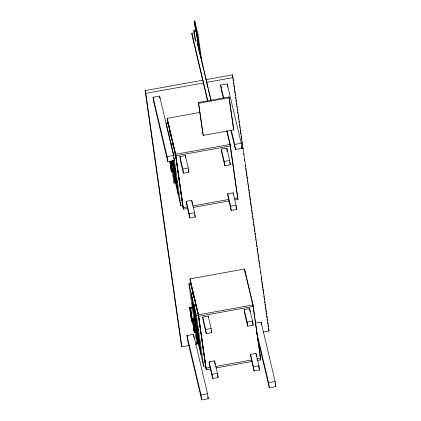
<?xml version="1.0" encoding="UTF-8"?>
<svg xmlns="http://www.w3.org/2000/svg" width="421" height="421" viewBox="0 0 421 421"><rect width="100%" height="100%" fill="white"/><g stroke="black" fill="none" stroke-linecap="round" stroke-linejoin="round"><path stroke-width="0.63" d="M195.433 30.265L194.139 21.166L194.791 21.05L198.059 34.864L201.664 60.208L201.07 57.698M195.26 40.179L193.892 30.58L196.07 30.186L199.133 50.767M193.892 30.58L194.218 31.959L196.397 31.57M207.685 101.329L192.197 35.817L191.839 33.28L194.565 32.791M194.139 21.166L197.407 34.98L198.059 34.864M188.971 345.515L181.867 346.799L181.214 344.036L145.145 90.599L202.638 80.232M205.869 79.648L232.355 74.87L233.008 77.632L269.072 331.069L263.262 332.116M145.145 90.599L145.798 93.362L203.29 82.995M206.522 82.411L233.008 77.632M153.06 97.251L159.601 96.072L173.647 155.475L167.105 156.654L153.06 97.251L153.781 102.319L167.826 161.722L174.368 160.543L173.61 157.349M223.33 98.435L221.367 90.131L220.646 85.063L227.187 83.884L241.228 143.282L241.949 148.35L235.407 149.529L230.882 130.368M198.449 102.477L228.971 96.972L229.166 97.804L233.734 129.905L203.211 135.409L198.449 102.477L203.211 135.409M198.644 103.308L229.166 97.804M167.847 123.121L167.169 118.359L199.87 112.46M168.411 125.49L168.042 122.89L166.079 123.242L168.363 132.915L170.326 132.562L170.81 135.957M170.931 135.894L170.652 133.941L168.689 134.294L170.979 143.966L172.936 143.614L173.42 147.008M173.263 144.992L171.305 145.345L173.589 155.017L180.804 205.706L182.767 205.348L175.552 154.665L173.589 155.017M167.169 118.359L175.657 154.275L230.161 144.445L237.976 199.359L234.771 199.933M231.366 130.41L234.686 144.461L241.228 143.282M179.893 156.544L185.345 155.565L188.282 167.995L188.887 172.221L183.435 173.205L180.493 160.769L179.893 156.544L182.835 168.979L183.435 173.205M221.32 149.076L226.766 148.092L229.708 160.522L230.308 164.748L224.856 165.732L221.92 153.297L221.32 149.076L224.256 161.506L224.856 165.732M177.073 182.461L176.815 181.093L174.631 181.488L174.794 182.177L176.978 181.783L177.073 182.461L174.02 183.009L171.978 169.142L175.031 168.589L175.294 169.958L173.11 170.352M173.11 170.237L174.199 170.042L174.457 171.41L173.368 171.605M182.835 168.979L188.282 167.995M224.256 161.506L229.708 160.522M172.726 171.026L174.362 170.731L174.457 171.41M169.816 161.227L171.405 171.957L172.278 171.8L170.763 161.132M186.266 201.317L191.718 200.338L194.655 212.768L195.255 216.994L189.808 217.978L186.866 205.543L186.266 201.317L189.203 213.752L189.808 217.978M227.687 193.849L233.139 192.865L236.081 205.295L236.681 209.521L231.229 210.505L228.293 198.07L227.687 193.849L230.629 206.279L231.229 210.505M187.745 206.858L183.256 207.669L182.661 205.148M192.876 205.932L228.782 199.454M234.555 198.417L237.76 197.838L237.165 195.318M182.577 205.406L183.472 209.19L187.961 208.379M193.092 207.453L228.998 200.975M189.203 213.752L194.655 212.768M230.629 206.279L236.081 205.295M190.687 283.633L190.008 278.87L244.517 269.04L253.005 304.957L260.82 359.866L257.615 360.444M192.25 307.146L188.918 283.754L190.881 283.401L193.649 296.463M188.918 283.754L191.208 293.421L193.171 293.069M194.86 318.197L191.534 294.805L193.497 294.453L195.807 304.288M191.534 294.805L193.818 304.472L195.781 304.12M197.475 329.248L194.144 305.857L196.107 305.504L198.417 315.34M193.339 319.697L194.428 319.497L194.691 320.865L191.639 321.418L189.597 307.546L192.65 306.998L192.907 308.361L190.729 308.756M189.597 307.546L189.76 308.24L192.813 307.688M190.008 278.87L198.501 314.787L253.005 304.957M194.144 305.857L196.433 315.524L198.391 315.171L205.606 365.86L203.643 366.212L201.359 356.54L197.66 330.548M197.302 331.916L197.044 330.548L197.302 331.916L194.249 332.469L192.213 318.597L195.265 318.05L195.523 319.413L193.344 319.807M202.738 317.055L208.185 316.071L211.126 328.506L211.726 332.727L206.274 333.711L203.338 321.281L202.738 317.055L205.674 329.485L206.274 333.711M244.159 309.582L249.611 308.598L252.547 321.034L253.153 325.254L247.701 326.238L244.759 313.808L244.159 309.582L247.101 322.018L247.701 326.238M192.213 318.597L192.376 319.292L195.428 318.739M192.96 320.486L194.591 320.192M199.817 342.294L197.638 342.683L197.475 341.994L199.654 341.599L199.912 342.968L196.86 343.52L194.823 329.648L197.875 329.101L198.133 330.464L195.954 330.859M198.038 329.79L194.986 330.343L194.823 329.648M205.674 329.485L211.126 328.506M247.101 322.018L252.547 321.034M195.023 331.632L197.207 331.243M186.966 335.479L193.507 334.3L207.548 393.703L208.269 398.771L201.727 399.95L187.687 340.547L186.966 335.479L201.006 394.882L201.727 399.95M255.142 323.181L261.088 322.112L275.134 381.51L275.855 386.578L269.314 387.757L257.384 337.3M195.433 344.352L198.659 343.768M209.111 361.828L214.557 360.844L217.499 373.28L218.099 377.5L212.647 378.484L209.711 366.054L209.111 361.828L212.047 374.258L212.647 378.484M250.532 354.356L255.984 353.372L258.92 365.807L259.52 370.027L254.073 371.012L251.132 358.581L250.532 354.356L253.468 366.791L254.073 371.012M210.589 367.365L206.101 368.175L205.501 365.654M215.715 366.444L251.626 359.966M256.757 359.039L260.604 358.345L260.004 355.824M205.422 365.917L206.316 369.696L210.805 368.885M215.931 367.965L251.842 361.486M212.047 374.258L217.499 373.28M253.468 366.791L258.92 365.807M201.006 394.882L207.548 393.703M256.663 332.232L268.593 382.689L275.134 381.51M241.496 146.434L241.949 148.35M233.734 129.905L228.971 96.972M220.646 85.063L223.819 98.477M226.887 130.584L230.161 144.445M226.803 130.842L230.376 145.966L175.873 155.796L167.384 119.88M229.719 162.259L230.308 164.748M237.233 196.207L237.976 199.359M268.419 328.306L269.072 331.069M196.912 40.321L211.047 100.114M197.723 44.768L199.075 50.488M199.828 53.672L201.18 59.398M201.485 60.666L203.738 70.212M204.038 71.481L204.943 75.301M205.243 76.569L205.843 79.116M206.143 80.385L207.948 88.021M208.248 89.294L210.053 96.925M210.353 98.198L210.805 100.109M235.944 206.411L236.681 209.521M275.097 383.384L275.855 386.578M191.839 33.28L207.774 100.708M244.88 271.187L253.221 306.477L198.717 316.308L190.229 280.391M252.416 322.149L253.153 325.254M259.925 356.087L260.82 359.866M258.641 366.302L259.52 370.027M188.445 170.352L188.887 172.221M194.67 214.505L195.255 216.994M168.411 124.527L170.352 132.731M171.926 139.404L170.873 134.941L171.015 135.951M172.231 140.677L172.831 143.229M173.484 145.992L175.294 153.644M168.858 126.816L168.405 124.9L168.679 126.837M169.158 128.089L170.216 132.552M171.168 136.588L172.221 141.056M172.526 142.33L172.978 144.24M174.231 149.555L175.589 155.291M182.161 202.338L182.467 203.617L182.24 202.048M211.137 330.243L211.726 332.727M172.852 168.984L174.894 182.851M173.72 175.746L175.578 183.603L173.82 171.252M180.804 205.706L178.515 196.033L176.573 182.388M171.978 169.142L172.142 169.831L175.194 169.279L175.294 169.958M173.857 182.319L174.02 183.009M217.51 375.016L218.099 377.5M191.85 287.959L192.455 290.511M192.755 291.785L193.207 293.7M194.16 297.736L193.86 296.463L194.044 297.752M194.46 299.01L194.912 300.926M195.218 302.199L195.818 304.751M196.923 309.424L198.433 315.803M192.907 308.361L192.65 306.998M195.523 319.413L195.265 318.05M198.133 330.464L197.875 329.101M205.322 364.649L205.606 365.86M194.691 320.865L194.428 319.497M199.912 342.968L199.654 341.599M190.471 307.388L192.508 321.26M193.081 318.439L195.123 332.311M195.697 329.49L197.733 343.362M196.418 335.648L198.417 344.11L196.665 331.764M196.696 342.831L196.86 343.52M207.816 396.856L208.269 398.771M232.355 74.87L232.818 78.122M233.002 79.422L233.187 80.721M233.466 82.669L233.65 83.968M233.834 85.268L234.113 87.215M234.297 88.515L234.481 89.815M234.665 91.115L234.944 93.067M235.129 94.367L235.313 95.667M235.592 97.614L235.776 98.914M235.96 100.214L236.144 101.514M236.423 103.461L236.607 104.761M236.791 106.06L236.976 107.36M237.255 109.313L237.439 110.612M237.623 111.912L237.807 113.212M238.086 115.159L238.27 116.459M238.46 117.759L238.644 119.059M238.917 121.011L239.107 122.311M239.381 124.258L239.565 125.558M239.754 126.858L239.938 128.158M240.212 130.105L240.402 131.405M240.586 132.704L240.77 134.004M241.049 135.957L241.233 137.257M241.417 138.556L241.601 139.856M241.88 141.803L242.064 143.103M242.249 144.403L242.433 145.703M242.712 147.65L242.896 148.95M243.543 153.502L243.727 154.802M244.375 159.349L244.559 160.648M245.206 165.195L245.39 166.495M245.669 168.447L245.853 169.747M246.038 171.047L246.317 172.994M246.501 174.294L246.69 175.594M246.874 176.894L247.148 178.846M247.338 180.146L247.522 181.446M247.795 183.393L247.985 184.693M248.169 185.993L248.353 187.292M248.632 189.24L248.816 190.539M249 191.839L249.185 193.139M249.464 195.091L249.648 196.391M249.832 197.691L250.111 199.638M250.295 200.938L250.479 202.238M250.663 203.538L250.942 205.485M251.126 206.785L251.311 208.085M251.59 210.037L251.774 211.337M251.958 212.637L252.142 213.936M252.421 215.884L252.605 217.183M252.789 218.483L252.974 219.783M253.253 221.73L253.437 223.03M253.621 224.33L253.81 225.63M254.084 227.582L254.268 228.882M254.458 230.182L254.642 231.482M254.921 233.429L255.105 234.729M255.379 236.681L255.568 237.981M255.752 239.281L255.936 240.58M256.215 242.528L256.4 243.827M256.584 245.127L256.768 246.427M257.047 248.374L257.231 249.674M257.415 250.974L257.599 252.274M257.878 254.226L258.062 255.526M258.247 256.826L258.431 258.126M258.71 260.073L258.894 261.373M259.078 262.672L259.262 263.972M259.541 265.919L259.725 267.219M260.373 271.771L260.557 273.071M261.204 277.618L261.483 279.57M261.667 280.865L261.851 282.165M262.041 283.465L262.315 285.417M262.504 286.717L262.688 288.017M262.872 289.316L263.151 291.264M263.335 292.563L263.52 293.863M263.799 295.816L263.983 297.115M264.167 298.415L264.351 299.715M264.63 301.662L264.814 302.962M264.998 304.262L265.183 305.562M265.462 307.509L265.646 308.809M265.83 310.109L266.109 312.061M266.293 313.361L266.477 314.661M266.661 315.96L266.94 317.908M267.125 319.207L267.309 320.507M267.588 322.454L267.772 323.754M267.956 325.054L268.14 326.354M227.187 83.884L227.64 87.052M261.088 322.112L261.452 324.644M234.686 144.461L235.407 149.529M268.593 382.689L269.314 387.757M230.087 144.724L237.465 196.591M252.926 305.23L254.773 318.197M254.958 319.497L258.557 344.783M258.741 346.078L260.31 357.103M245.027 271.803L245.301 273.745M244.517 269.04L244.733 270.561M226.766 148.092L227.282 151.713M233.139 192.865L233.313 194.07M249.611 308.598L250.037 311.619M255.984 353.372L256.41 356.392M197.407 34.98L200.454 56.425M194.791 21.05L194.976 22.35M195.165 23.65L195.349 24.95M196.07 30.186L196.254 31.464M196.439 32.749L198.712 48.747M194.218 31.959L195.586 41.563M185.345 155.565L185.687 157.975M191.802 200.938L192.318 204.559M208.185 316.071L208.442 317.881M214.557 360.844L215.073 364.465M175.657 154.275L183.472 209.19M198.501 314.787L206.316 369.696M175.583 154.554L182.961 206.427M198.423 315.066L205.806 366.933M175.536 154.923L175.72 156.217M175.904 157.507L176.141 159.159M176.32 160.448L176.546 162.027M176.731 163.316L176.962 164.958M177.146 166.248L177.373 167.837M177.604 169.468L177.788 170.758M178.015 172.352L178.246 173.978M178.43 175.268L178.662 176.873M178.841 178.162L179.072 179.778M179.304 181.388L179.488 182.682M180.172 187.508L180.404 189.134M180.588 190.429L180.814 192.018M180.998 193.307L181.23 194.944M181.414 196.239L181.64 197.817M181.825 199.107L182.056 200.754M198.286 314.787L198.47 316.076M198.654 317.371L198.891 319.023M199.075 320.313L199.296 321.886M199.533 323.533L199.754 325.117M199.938 326.407L200.175 328.043M200.354 329.333L200.585 330.927M200.764 332.216L200.996 333.842M201.18 335.132L201.412 336.737M201.596 338.026L201.822 339.642M202.006 340.931L202.238 342.547M202.464 344.152L202.648 345.441M202.88 347.062L203.106 348.662M203.29 349.951L203.522 351.582M203.706 352.872L203.932 354.461M204.117 355.745L204.348 357.392M204.532 358.681L204.759 360.255M204.943 361.544L205.174 363.202M173.357 145.645L173.726 148.245M196.107 305.504L196.475 308.098M195.676 303.736L196.133 306.962M171.11 136.599L171.294 137.888M193.586 295.1L193.955 297.7M196.433 315.524L203.643 366.212M175.031 168.589L175.131 169.268M176.815 181.093L176.909 181.767M173.431 160.29L174.631 168.742M174.815 170.042L176.388 181.088M191.102 284.396L191.245 285.412M170.979 143.966L171.163 145.266M173.378 160.859L176.246 181.004M176.431 182.304L178.188 194.655L175.904 184.982L173.962 171.336M190.881 283.401L191.16 285.349M193.818 304.472L197.333 329.169M197.517 330.469L201.033 355.161L198.744 345.488L196.802 331.843M167.679 121.127L168.047 123.716M190.518 281.633L191.076 285.522M174.199 170.042L174.294 170.715M172.389 160.29L173.594 168.737M195.049 319.497L196.433 329.243M168.363 132.915L168.547 134.215M172.342 160.859L173.541 169.305M191.208 293.421L196.386 329.811M166.263 124.542L166.632 127.142M171.442 160.933L172.642 169.384M192.434 308.446L193.823 318.192M194.192 320.791L195.486 329.89M170.689 161.069L171.936 169.858M193.26 319.697L194.691 329.738M169.889 161.29L171.405 171.957M192.376 319.292L194.249 332.469M190.65 308.646L192.165 319.313M159.601 96.072L159.964 98.609M189.76 308.24L191.639 321.418M193.507 334.3L194.044 338.105M167.105 156.654L167.826 161.722M145.798 93.362L181.867 346.799"/></g></svg>
